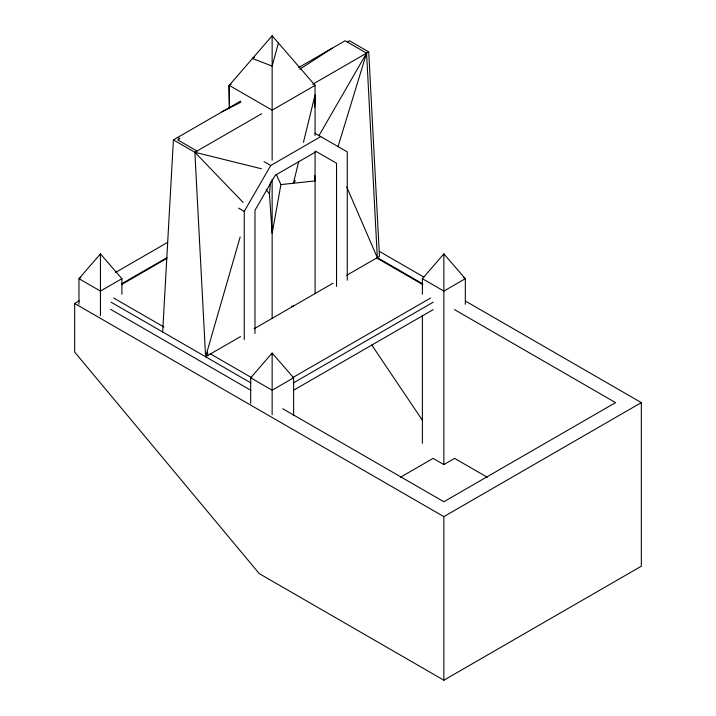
<?xml version="1.0" encoding="UTF-8"?>
<svg xmlns="http://www.w3.org/2000/svg" width="716" height="716" viewBox="0 0 716 716"><rect width="100%" height="100%" fill="white"/><g stroke="black" fill="none" stroke-linecap="round" stroke-linejoin="round"><path stroke-width="1.07" d="M314.682 107.087L315.076 94.924L303.441 142.314M162.675 331.973L173.406 139.897L240.603 101.099M276.295 174.471L280.914 184.594L272.143 233.389L269.431 193.946L270.576 181.855M298.679 161.709L293.39 183.251L295.305 180.584M278.399 43.023L272.143 66.096L252.488 58.497L254.27 57.235L252.488 58.497M240.549 336.583L205.608 356.765L240.191 236.942M337.97 146.78L366.583 53.154L345.121 40.758L298.67 67.573M244.237 339.661L244.237 211.381L270.738 165.494L320.777 136.604M319.076 135.44L366.583 53.154L377.314 257.626L346.777 187.1M315.076 135.467L315.076 85.365L272.143 35.8L229.218 85.365L229.218 108.751M121.899 294.267L121.899 278.694L100.428 253.903L78.966 278.694L78.966 304.282M250.681 403.403L250.681 377.824L272.143 353.042L293.605 377.824L293.605 415.638M422.395 294.258L422.395 278.694L443.857 253.903L465.319 278.694L465.319 304.273M299.762 69.246L332.269 48.178M231.125 84.264L229.218 85.365L229.514 107.633M347.269 41.993L349.417 40.758L368.731 51.91L379.462 256.382L346.669 275.32M173.406 139.897L194.868 152.284L261.653 113.737M312.785 84.211L368.731 51.91M315.076 85.365L272.143 110.157L229.218 85.365L229.487 102.12M80.836 277.611L78.966 278.694L100.428 291.081L121.899 278.694M115.527 272.456L167.625 242.375M465.436 301.06L641.33 402.616L641.33 566.195L443.857 680.2L259.264 573.623L74.67 352.066L74.67 303.477L79.27 300.818M121.657 283.787L166.998 257.608M121.425 284.637L166.837 258.422M254.055 328.787L333.164 283.115M292.432 377.788L430.593 298.026M293.605 377.824L272.143 390.22L250.681 377.824M293.363 382.926L433.243 302.17M293.363 390.363L433.243 309.598M400.378 477.286L433.126 458.383L443.857 464.577L454.588 458.383L487.363 477.303M74.67 303.477L443.857 516.621L641.33 402.616M221.996 111.839L240.764 102.2M291.421 306.385L293.605 305.956M280.914 184.594L315.076 180.906L314.646 175.438M205.608 356.765L194.868 152.284L261.412 168.752M315.049 133.301L347.269 151.899L347.269 280.18M264.052 161.637L270.738 165.494M463.458 277.611L465.319 278.694L443.857 291.081L422.395 278.694M379.417 251.405L423.872 277.065M177.702 137.418L179.85 138.653L177.702 139.897L197.016 151.049M377.296 257.608L422.637 283.787M376.482 257.858L422.861 284.637M454.472 309.598L615.572 402.616L443.857 501.746L282.757 408.738M238.518 208.079L244.237 211.381M113.701 298.026L163.937 327.033M210.307 353.802L251.853 377.788M111.043 302.17L250.922 382.926M110.541 309.312L250.922 390.363M194.868 152.284L243.163 202.476M266.137 189.543L269.431 193.946M371.783 345.031L422.655 420.668M207.577 352.191L207.747 355.521M443.857 253.903L443.857 464.577M443.857 516.621L443.857 680.2M422.395 315.389L422.395 443.285M336.538 286.382L336.538 163.23L316.329 151.559L275.177 175.322L254.977 210.316L254.977 333.477M315.076 151.058L315.076 293.56M272.143 35.8L272.143 160.25M272.143 179.179L272.143 318.343M272.143 353.042L272.143 414.689M100.428 253.903L100.428 315.568"/></g></svg>
